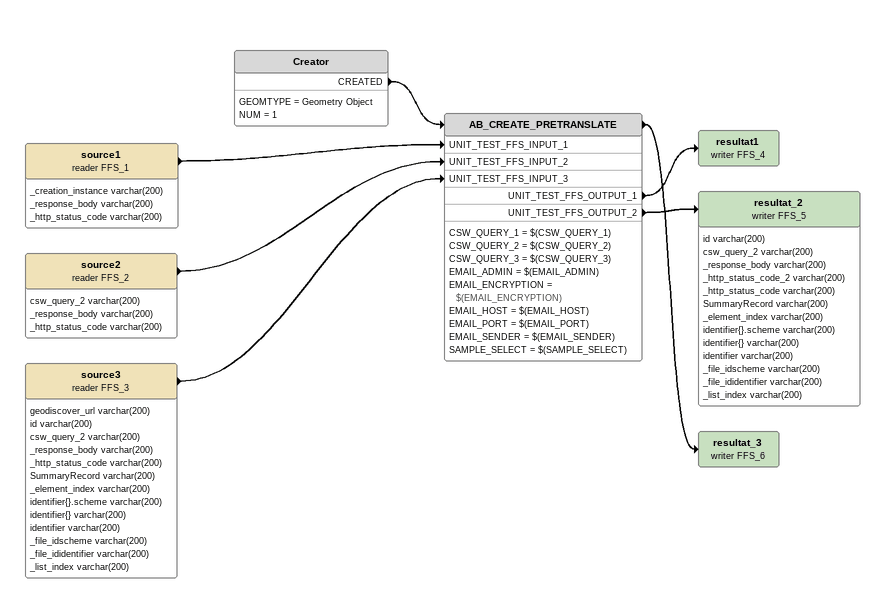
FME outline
source1 (reader FFS_1)
    attributes: _creation_instance varchar(200), _response_body varchar(200), _http_status_code varchar(200)
    -> AB_CREATE_PRETRANSLATE [UNIT_TEST_FFS_INPUT_1]
source2 (reader FFS_2)
    attributes: csw_query_2 varchar(200), _response_body varchar(200), _http_status_code varchar(200)
    -> AB_CREATE_PRETRANSLATE [UNIT_TEST_FFS_INPUT_2]
source3 (reader FFS_3)
    attributes: geodiscover_url varchar(200), id varchar(200), csw_query_2 varchar(200), _response_body varchar(200), _http_status_code varchar(200), SummaryRecord varchar(200), _element_index varchar(200), identifier{}.scheme varchar(200), identifier{} varchar(200), identifier varchar(200), _file_idscheme varchar(200), _file_ididentifier varchar(200), _list_index varchar(200)
    -> AB_CREATE_PRETRANSLATE [UNIT_TEST_FFS_INPUT_3]
Creator
    GEOMTYPE = Geometry Object
    NUM = 1
    CREATED -> AB_CREATE_PRETRANSLATE
AB_CREATE_PRETRANSLATE
    CSW_QUERY_1 = $(CSW_QUERY_1)
    CSW_QUERY_2 = $(CSW_QUERY_2)
    CSW_QUERY_3 = $(CSW_QUERY_3)
    EMAIL_ADMIN = $(EMAIL_ADMIN)
    EMAIL_ENCRYPTION = $(EMAIL_ENCRYPTION)
    EMAIL_HOST = $(EMAIL_HOST)
    EMAIL_PORT = $(EMAIL_PORT)
    EMAIL_SENDER = $(EMAIL_SENDER)
    SAMPLE_SELECT = $(SAMPLE_SELECT)
    UNIT_TEST_FFS_OUTPUT_1 -> resultat1 (writer FFS_4)
    UNIT_TEST_FFS_OUTPUT_2 -> resultat_2 (writer FFS_5)
    -> resultat_3 (writer FFS_6)
resultat1 (writer FFS_4)
resultat_2 (writer FFS_5)
    attributes: id varchar(200), csw_query_2 varchar(200), _response_body varchar(200), _http_status_code_2 varchar(200), _http_status_code varchar(200), SummaryRecord varchar(200), _element_index varchar(200), identifier{}.scheme varchar(200), identifier{} varchar(200), identifier varchar(200), _file_idscheme varchar(200), _file_ididentifier varchar(200), _list_index varchar(200)
resultat_3 (writer FFS_6)
